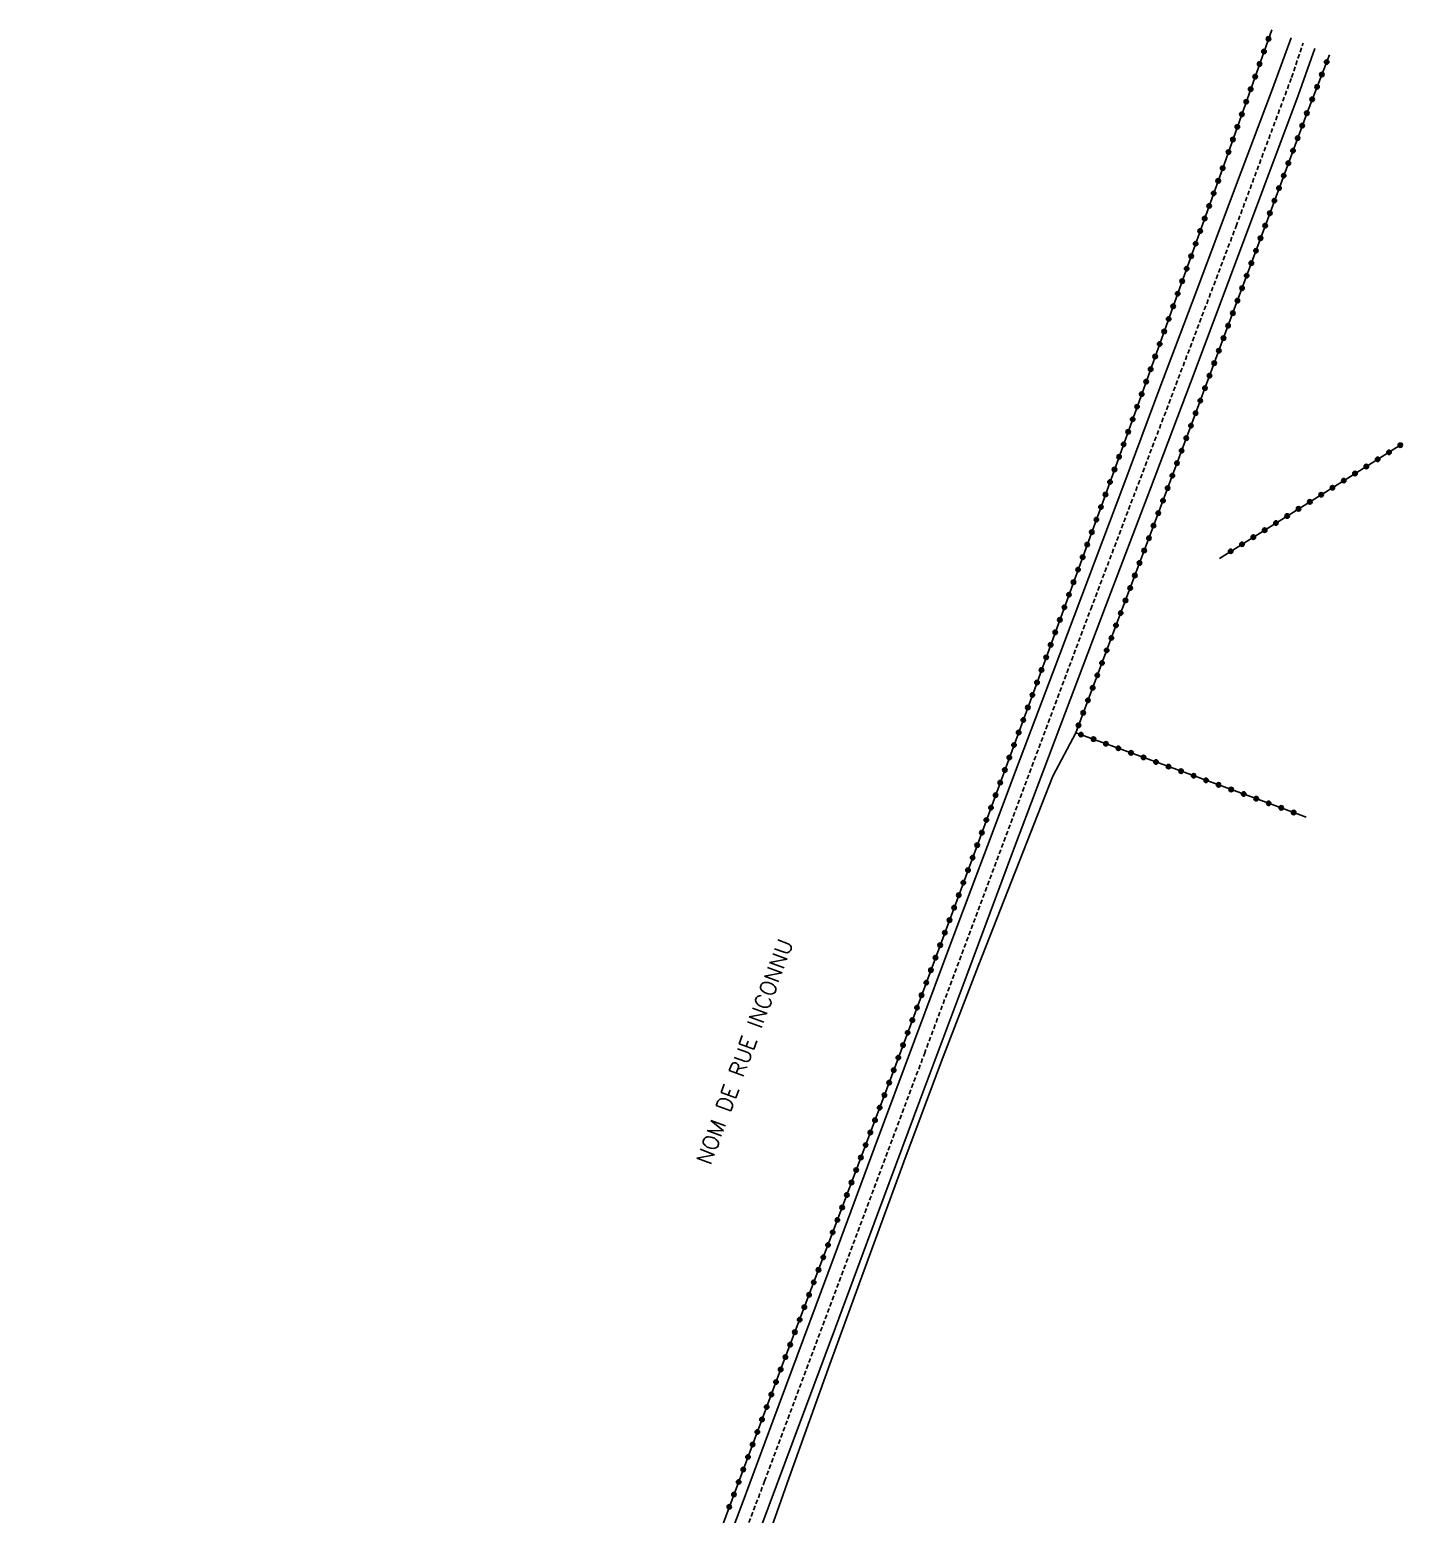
# Model space of a CAD drawing. Header units: millimetres. Extents: x 105000 to 106000, y 137000 to 138000.
# Drawn here: x 105845.5 to 106000, y 137391.5 to 137558.5 of the extents above; entities that cross this region are included whole.
import ezdxf

# ---------------------------------------------------------------- set-up
doc = ezdxf.new("R2010")
doc.units = ezdxf.units.MM
doc.linetypes.add('DASHED', pattern=[0.75, 0.5, -0.25])
doc.layers.get('0').update_dxf_attribs({"linetype": 'CONTINUOUS'})
for name, color, linetype in [('W0001', 6, 'DASHED'), ('W0008', 7, 'CONTINUOUS'), ('W0323', 7, 'CONTINUOUS'), ('W0330', 7, 'CONTINUOUS'), ('W0989', 7, 'CONTINUOUS')]:
    doc.layers.add(name, color=color, linetype=linetype)
doc.styles.get("Standard").update_dxf_attribs({"font": 'romans.shx', "width": 0.85})

# ---------------------------------------------------------------- blocks, each defined once
blk = doc.blocks.new('t323o')
at = {"color": 0, "linetype": 'Continuous'}
for radius in [0.25, 0.15]:
    blk.add_circle((0, 0), radius, dxfattribs=at)

msp = doc.modelspace()

# ---------------------------------------------------------------- linework, layer by layer
at = {"layer": 'W0001'}
msp.add_lwpolyline([(105845.49, 137175), (105859.12, 137211.49), (105875.18, 137254.15), (105892.4, 137299.56), (105910.6, 137348.39), (105928.17, 137395.18), (105946.16, 137443.27), (105964.88, 137493.28), (105981.23, 137536.36), (105987.48, 137553.1), (105988.76, 137556.95)], dxfattribs=at)
at = {"layer": 'W0008'}
for points in [[(105987.42, 137557.54), (105985.32, 137551.83)], [(105988.2, 137551.07), (105990.1, 137556.35), (105990.1, 137556.35)], [(105985.32, 137551.83), (105981.06, 137540.5), (105976.8, 137529.18), (105972.54, 137517.86), (105968.58, 137507.31), (105964.61, 137496.76), (105960.64, 137486.21), (105956.95, 137476.44), (105953.25, 137466.67), (105949.57, 137456.9), (105945.04, 137444.76), (105940.52, 137432.61), (105936.01, 137420.47), (105932.55, 137411.19), (105929.1, 137401.92), (105925.64, 137392.65), (105920.85, 137379.91)], [(105925.87, 137384.94), (105931.38, 137399.71), (105936.14, 137412.47), (105940.9, 137425.23), (105945.66, 137437.99), (105950.93, 137452.1), (105956.2, 137466.21), (105961.5, 137480.31), (105966.54, 137493.58), (105971.6, 137506.85), (105976.63, 137520.12), (105980.5, 137530.43), (105984.35, 137540.75), (105988.2, 137551.07)]]:
    msp.add_lwpolyline(points, dxfattribs=at)
at = {"layer": 'W0323'}
for points in [[(105979.87, 137543.29), (105985.24, 137558.46)], [(105989.25, 137549.23), (105991.73, 137555.62)], [(105989.12, 137469.89), (105983.66, 137471.9), (105973.42, 137475.64), (105963.19, 137479.38), (105967.6, 137491.11), (105972, 137502.83), (105976.39, 137514.57), (105980.69, 137526.12), (105984.97, 137537.67), (105989.25, 137549.23)], [(105909.32, 137351.41), (105914.13, 137364.68), (105918.94, 137377.96), (105923.8, 137391.21), (105929.98, 137407.72), (105936.23, 137424.2), (105942.45, 137440.7), (105950.54, 137462.49), (105958.57, 137484.3), (105966.52, 137506.14), (105970.99, 137518.52), (105975.43, 137530.9), (105979.87, 137543.29)], [(105979.35, 137498.99), (105994.1, 137508.21), (106000, 137511.9)]]:
    msp.add_lwpolyline(points, dxfattribs=at)
at = {"layer": 'W0330'}
for points in [[(105935.5, 137408.36), (105939.67, 137419.73), (105943.84, 137431.09), (105948.08, 137442.43), (105952.22, 137453.13), (105956.42, 137463.81), (105960.62, 137474.49), (105963.19, 137479.38)], [(105847.96, 137175), (105848.48, 137176.4), (105853.93, 137191.1), (105859.41, 137205.78), (105864.93, 137220.49), (105870.47, 137235.2), (105876, 137249.9), (105881.29, 137264.09), (105886.58, 137278.29), (105891.94, 137292.45), (105896.93, 137305.25), (105901.98, 137318.03), (105906.97, 137330.83), (105907.85, 137333.14), (105911.96, 137343.9), (105916.9, 137356.99), (105921.77, 137370.11), (105926.39, 137382.85), (105929.35, 137391.12), (105930.95, 137395.61), (105935.5, 137408.36)]]:
    msp.add_lwpolyline(points, dxfattribs=at)

# ---------------------------------------------------------------- block references
at = {"layer": 'W0323'}
for p, rotation in [((105984.87, 137557.43), 70.50780267442529), ((105984.37, 137556.01), 70.50780267442529), ((105983.87, 137554.6), 70.50780267442529), ((105990.88, 137553.43), 68.72672620709714), ((105991.42, 137554.82), 68.72672620709714), ((105982.87, 137551.77), 70.50780267442529), ((105983.37, 137553.18), 70.50780267442529), ((105990.34, 137552.03), 68.72672620709714), ((105982.37, 137550.36), 70.50780267442529), ((105989.79, 137550.63), 68.72672620709714), ((105981.87, 137548.94), 70.50780267442529), ((105989.19, 137549.08), 69.68009232050018), ((105981.37, 137547.53), 70.50780267442529), ((105988.67, 137547.67), 69.68009232050018), ((105980.87, 137546.11), 70.50780267442529), ((105988.15, 137546.26), 69.68009232050018), ((105980.37, 137544.7), 70.50780267442529), ((105987.11, 137543.45), 69.68009232050018), ((105987.63, 137544.86), 69.68009232050018), ((105979.72, 137542.88), 70.27029607361048), ((105986.59, 137542.04), 69.68009232050018), ((105978.71, 137540.05), 70.27029607361048), ((105979.21, 137541.46), 70.27029607361048), ((105986.06, 137540.64), 69.68009232050018), ((105978.2, 137538.64), 70.27029607361048), ((105985.54, 137539.23), 69.68009232050018), ((105977.69, 137537.23), 70.27029607361048), ((105985.02, 137537.82), 69.68009232050018), ((105977.19, 137535.82), 70.27029607361048), ((105984.5, 137536.42), 69.6828377209514), ((105976.68, 137534.4), 70.27029607361048), ((105983.46, 137533.6), 69.6828377209514), ((105983.98, 137535.01), 69.6828377209514), ((105976.18, 137532.99), 70.27029607361048), ((105982.94, 137532.2), 69.6828377209514), ((105975.16, 137530.17), 70.27176626093431), ((105975.67, 137531.58), 70.27029607361048), ((105982.42, 137530.79), 69.6828377209514), ((105974.66, 137528.76), 70.27176626093431), ((105981.9, 137529.38), 69.6828377209514), ((105974.15, 137527.34), 70.27176626093431), ((105981.38, 137527.98), 69.6828377209514), ((105973.64, 137525.93), 70.27176626093431), ((105980.33, 137525.17), 69.60501218791187), ((105980.86, 137526.57), 69.6828377209514), ((105973.14, 137524.52), 70.27176626093431), ((105979.81, 137523.76), 69.60501218791187), ((105972.12, 137521.7), 70.27176626093431), ((105972.63, 137523.11), 70.27176626093431), ((105979.29, 137522.35), 69.60501218791187), ((105971.62, 137520.28), 70.27176626093431), ((105978.77, 137520.95), 69.60501218791187), ((105971.11, 137518.87), 70.27176626093431), ((105978.24, 137519.54), 69.60501218791187), ((105970.6, 137517.46), 70.16834030425449), ((105977.2, 137516.73), 69.60501218791187), ((105977.72, 137518.14), 69.60501218791187), ((105970.09, 137516.05), 70.16834030425449), ((105976.67, 137515.32), 69.60501218791187), ((105969.59, 137514.64), 70.16834030425449), ((105976.15, 137513.92), 69.48464095489248), ((105968.57, 137511.82), 70.16834030425449), ((105969.08, 137513.23), 70.16834030425449), ((105975.62, 137512.51), 69.48464095489248), ((105999.7, 137511.72), 32.01236692122331), ((105968.06, 137510.41), 70.16834030425449), ((105975.1, 137511.11), 69.48464095489248), ((105997.16, 137510.13), 32.01236692122331), ((105998.43, 137510.92), 32.01236692122331), ((105967.55, 137508.99), 70.16834030425449), ((105974.05, 137508.3), 69.48464095489248), ((105974.57, 137509.7), 69.48464095489248), ((105994.61, 137508.54), 32.01236692122331), ((105995.88, 137509.33), 32.01236692122331), ((105967.04, 137507.58), 70.16834030425449), ((105973.52, 137506.89), 69.48464095489248), ((105992.07, 137506.94), 32.01690654532161), ((105993.34, 137507.74), 32.01690654532161), ((105966.53, 137506.17), 70.16834030425449), ((105973, 137505.49), 69.48464095489248), ((105989.52, 137505.35), 32.01690654532161), ((105990.8, 137506.15), 32.01690654532161), ((105965.51, 137503.35), 69.98088052125048), ((105966.02, 137504.76), 69.98088052125048), ((105972.47, 137504.08), 69.48464095489248), ((105986.98, 137503.76), 32.01690654532161), ((105988.25, 137504.56), 32.01690654532161), ((105964.99, 137501.94), 69.98088052125048), ((105971.94, 137502.68), 69.40487171723127), ((105984.44, 137502.17), 32.01690654532161), ((105985.71, 137502.97), 32.01690654532161), ((105964.48, 137500.54), 69.98088052125048), ((105971.42, 137501.27), 69.40487171723127), ((105981.89, 137500.58), 32.01690654532161), ((105983.17, 137501.38), 32.01690654532161), ((105963.97, 137499.13), 69.98088052125048), ((105970.36, 137498.47), 69.40487171723127), ((105970.89, 137499.87), 69.40487171723127), ((105980.62, 137499.79), 32.01690654532161), ((105963.45, 137497.72), 69.98088052125048), ((105969.83, 137497.06), 69.40487171723127), ((105962.94, 137496.31), 69.98088052125048), ((105969.31, 137495.66), 69.40487171723127), ((105961.91, 137493.49), 69.98088052125048), ((105962.42, 137494.9), 69.98088052125048), ((105968.78, 137494.25), 69.40487171723127), ((105961.4, 137492.08), 69.98088052125048), ((105968.25, 137492.85), 69.40487171723127), ((105960.88, 137490.67), 69.98088052125048), ((105967.2, 137490.04), 69.4064806714204), ((105967.72, 137491.45), 69.40487171723127), ((105960.37, 137489.26), 69.98088052125048), ((105966.67, 137488.64), 69.4064806714204), ((105959.86, 137487.85), 69.98088052125048), ((105966.14, 137487.23), 69.4064806714204), ((105958.83, 137485.03), 69.98088052125048), ((105959.34, 137486.44), 69.98088052125048), ((105965.61, 137485.83), 69.4064806714204), ((105958.31, 137483.62), 69.79534848662391), ((105965.09, 137484.43), 69.4064806714204), ((105957.8, 137482.22), 69.79534848662391), ((105964.03, 137481.62), 69.4064806714204), ((105964.56, 137483.02), 69.4064806714204), ((105957.28, 137480.81), 69.79534848662391), ((105963.5, 137480.21), 69.4064806714204), ((105956.76, 137479.4), 69.79534848662391), ((105963.77, 137479.17), 159.9135616215221), ((105965.18, 137478.66), 159.9135616215221), ((105955.72, 137476.59), 69.79534848662391), ((105956.24, 137477.99), 69.79534848662391), ((105966.58, 137478.14), 159.9135616215221), ((105967.99, 137477.63), 159.9135616215221), ((105969.4, 137477.11), 159.9135616215221), ((105970.81, 137476.6), 159.9135616215221), ((105955.21, 137475.18), 69.79534848662391), ((105972.22, 137476.08), 159.9135616215221), ((105973.63, 137475.57), 159.9135616215484), ((105975.04, 137475.05), 159.9135616215484), ((105954.69, 137473.77), 69.79534848662391), ((105976.45, 137474.54), 159.9135616215484), ((105977.85, 137474.02), 159.9135616215484), ((105979.26, 137473.51), 159.9135616215484), ((105954.17, 137472.36), 69.79534848662391), ((105980.67, 137472.99), 159.9135616215484), ((105982.08, 137472.48), 159.9135616215484), ((105983.49, 137471.96), 159.9135616215484), ((105953.65, 137470.95), 69.79534848662391), ((105984.9, 137471.44), 159.8304546327796), ((105986.31, 137470.93), 159.8304546327796), ((105987.71, 137470.41), 159.8304546327796), ((105953.13, 137469.55), 69.79534848662391), ((105952.1, 137466.73), 69.79534848662391), ((105952.62, 137468.14), 69.79534848662391), ((105951.58, 137465.32), 69.79534848662391), ((105951.06, 137463.92), 69.79534848662391), ((105950.54, 137462.51), 69.79534848662391), ((105950.02, 137461.1), 69.62686581996185), ((105948.98, 137458.29), 69.62686581996185), ((105949.5, 137459.7), 69.62686581996185), ((105948.45, 137456.88), 69.62686581996185), ((105947.93, 137455.48), 69.62686581996185), ((105947.41, 137454.07), 69.62686581996185), ((105946.89, 137452.67), 69.62686581996185), ((105945.84, 137449.85), 69.62686581996185), ((105946.37, 137451.26), 69.62686581996185), ((105945.32, 137448.45), 69.62686581996185), ((105944.8, 137447.04), 69.62686581996185), ((105944.28, 137445.63), 69.62686581996185), ((105943.76, 137444.23), 69.62686581996185), ((105943.23, 137442.82), 69.62686581996185), ((105942.19, 137440.01), 69.3617814425995), ((105942.71, 137441.42), 69.62686581996185), ((105941.66, 137438.61), 69.3617814425995), ((105941.13, 137437.2), 69.3617814425995), ((105940.6, 137435.8), 69.3617814425995), ((105940.07, 137434.4), 69.3617814425995), ((105939.01, 137431.59), 69.3617814425995), ((105939.54, 137432.99), 69.3617814425995), ((105938.48, 137430.18), 69.3617814425995), ((105937.96, 137428.78), 69.3617814425995), ((105937.43, 137427.38), 69.3617814425995), ((105936.9, 137425.97), 69.3617814425995), ((105935.84, 137423.17), 69.23623409383258), ((105936.37, 137424.57), 69.3617814425995), ((105935.31, 137421.76), 69.23623409383258), ((105934.78, 137420.36), 69.23623409383258), ((105934.24, 137418.96), 69.23623409383258), ((105933.71, 137417.56), 69.23623409383258), ((105933.18, 137416.15), 69.23623409383258), ((105932.12, 137413.35), 69.23623409383258), ((105932.65, 137414.75), 69.23623409383258), ((105931.58, 137411.95), 69.23623409383258), ((105931.05, 137410.54), 69.23623409383258), ((105930.52, 137409.14), 69.23623409383258), ((105929.99, 137407.74), 69.23623409383258), ((105928.94, 137404.93), 69.47286763888327), ((105929.46, 137406.33), 69.47286763888327), ((105928.41, 137403.52), 69.47286763888327), ((105927.89, 137402.12), 69.47286763888327), ((105927.36, 137400.71), 69.47286763888327), ((105926.83, 137399.31), 69.47286763888327), ((105925.78, 137396.5), 69.47286763888327), ((105926.31, 137397.91), 69.47286763888327), ((105925.26, 137395.1), 69.47286763888327), ((105924.73, 137393.69), 69.47286763888327), ((105924.2, 137392.29), 69.47286763888327)]:
    msp.add_blockref('t323o', p, dxfattribs=dict(at, rotation=rotation))

# ---------------------------------------------------------------- texts
at = {"layer": 'W0989'}
msp.add_text('NOM DE RUE INCONNU', height=1.75, rotation=69.6222, dxfattribs=at).set_placement((105922.09, 137430.64))

doc.saveas('drawing.dxf')
